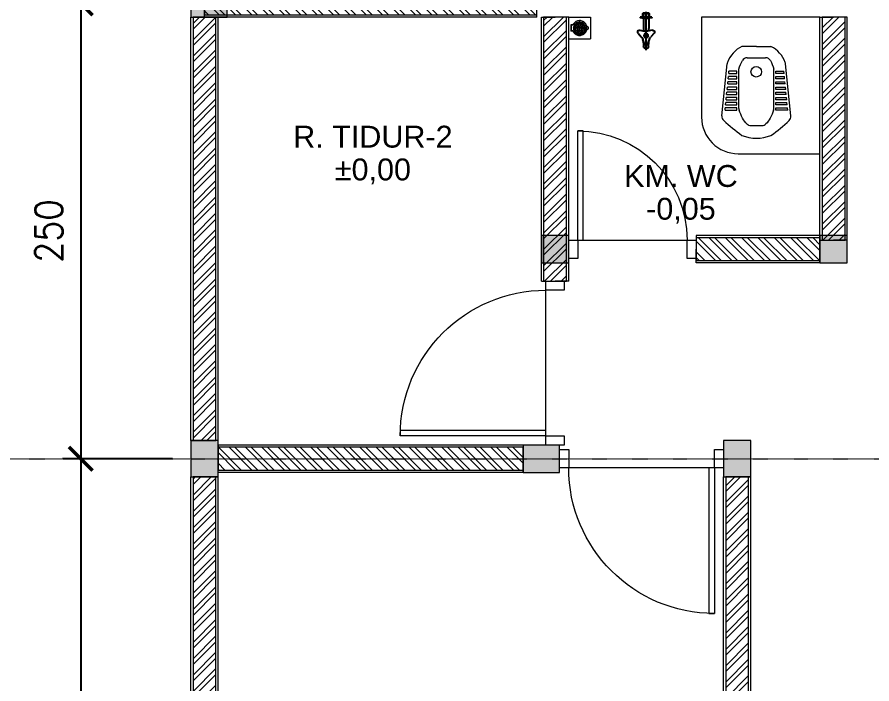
# Model space of a CAD drawing. Header units: inches. Extents: x 21100 to 33138, y 8125 to 24445.
# Drawn here: x 23995 to 28689, y 17094 to 20756 of the extents above; entities that cross this region are included whole.
import ezdxf

# ---------------------------------------------------------------- set-up
doc = ezdxf.new("R2010")
doc.units = ezdxf.units.IN
doc.header["$MEASUREMENT"] = 0
doc.set_wipeout_variables(frame=1)
doc.linetypes.add('( Hidden )', pattern=[0.375, 0.25, -0.125])
doc.linetypes.add('DASHDOT', pattern=[1, 0.5, -0.25, 0, -0.25])
doc.layers.get('Defpoints').update_dxf_attribs({"color": 251})
for name, color, linetype, lineweight in [('COLUMN', 30, 'Continuous', 13), ('GARIS_AS', 8, 'DASHDOT', 0), ('GARIS_DIM', 2, 'Continuous', 5), ('GARIS_OBJECT', 7, 'Continuous', 13), ('GARIS_TEXT', 6, 'Continuous', 9), ('SINGLE DOOR', 7, 'Continuous', 9), ('WALL', 42, 'Continuous', 9)]:
    doc.layers.add(name, color=color, linetype=linetype, lineweight=lineweight)
doc.styles.add('ROMANS', font='romans.shx', dxfattribs={"width": 0.9})
doc.styles.get("Standard").update_dxf_attribs({"font": 'arial.ttf'})
doc.dimstyles.new('100 (CM)', dxfattribs={"dimscale": 100, "dimtxt": 1.5, "dimasz": 1.3, "dimexe": 1, "dimexo": 1, "dimgap": 1, "dimtad": 1, "dimdec": 0, "dimlfac": 0.1, "dimzin": 0, "dimdsep": 46, "dimtxsty": 'ROMANS', "dimblk": 'ARCHTICK', "dimcen": 0.09, "dimclrt": 6, "dimadec": 0, "dimazin": 0, "dimtfac": 1, "dimtdec": 0, "dimtmove": 0, "dimatfit": 3, "dimfxl": 1, "dimtolj": 1, "dimtzin": 0, "dimarcsym": 0})

# ---------------------------------------------------------------- blocks, each defined once
blk = doc.blocks.new('*U7')
at = {"layer": 'WALL'}
h = blk.add_hatch(dxfattribs=at)
h.set_pattern_fill('STEEL', color=256, scale=20, style=0)
h.set_pattern_definition([(45, (-7001.73, 1e-08), (-44.9013, 44.9013), []), (45, (-7001.73, 31.75), (-44.9013, 44.9013), [])])
h.paths.add_polyline_path([(-1225, -62.5), (-1225, 62.5), (0, 62.5), (0, -62.5)])
for p, q in [((-1225, 75), (-1225, 0)), ((-1225, 75), (0, 75)), ((0, 75), (0, 0)), ((-1225, -75), (-1225, 0)), ((0, -75), (0, 0)), ((-1225, -75), (0, -75))]:
    blk.add_line(p, q, dxfattribs=at)
blk.add_lwpolyline([(-1225, -62.5), (-1225, 62.5), (0, 62.5), (0, -62.5)], close=True, dxfattribs=at)
blk = doc.blocks.new('*U17')
at = {"layer": 'WALL'}
h = blk.add_hatch(dxfattribs=at)
h.set_pattern_fill('STEEL', color=256, scale=20, style=0)
h.set_pattern_definition([(45, (-7526.73, 1e-08), (-44.9013, 44.9013), []), (45, (-7526.73, 31.75), (-44.9013, 44.9013), [])])
h.paths.add_polyline_path([(-1825, -62.5), (-1825, 62.5), (0, 62.5), (0, -62.5)])
for p, q in [((-1825, 75), (-1825, 0)), ((-1825, 75), (0, 75)), ((0, 75), (0, 0)), ((-1825, -75), (-1825, 0)), ((0, -75), (0, 0)), ((-1825, -75), (0, -75))]:
    blk.add_line(p, q, dxfattribs=at)
blk.add_lwpolyline([(-1825, -62.5), (-1825, 62.5), (0, 62.5), (0, -62.5)], close=True, dxfattribs=at)
blk = doc.blocks.new('KOLOM 150X200')
h = blk.add_hatch(color=256)
h.dxf.hatch_style = 1
h.paths.add_polyline_path([(100, -75), (100, 75), (-100, 75), (-100, -75)])
blk.add_lwpolyline([(-100, 75), (-100, -75), (100, -75), (100, 75)], close=True)
blk = doc.blocks.new('SINGLE DOOR 80CM')
blk.add_wipeout([(-900, -25), (-900, 75), (0, 75), (0, -25)]).dxf.layer = 'SINGLE DOOR'
at = {"layer": 'SINGLE DOOR'}
for q in [(-50, 875), (-850, 75)]:
    blk.add_line((-50, 75), q, dxfattribs=at)
blk.add_lwpolyline([(-80, 75), (-80, 875), (-50, 875)], dxfattribs=at)
for points in [[(-900, -25), (-850, -25), (-850, 75), (-900, 75)], [(-50, -25), (0, -25), (0, 75), (-50, 75)]]:
    blk.add_lwpolyline(points, close=True, dxfattribs=at)
blk.add_arc((-50, 75), 800, 90, 180, dxfattribs=at)
blk = doc.blocks.new('SINGLE DOOR 70CM')
blk.add_wipeout([(-700, 25), (-700, 125), (0, 125), (0, 25)]).dxf.layer = 'SINGLE DOOR'
at = {"layer": 'SINGLE DOOR'}
for q in [(-50, 725), (-650, 125)]:
    blk.add_line((-50, 125), q, dxfattribs=at)
blk.add_lwpolyline([(-80, 125), (-80, 725), (-50, 725)], dxfattribs=at)
for points in [[(-700, 25), (-650, 25), (-650, 125), (-700, 125)], [(-50, 25), (0, 25), (0, 125), (-50, 125)]]:
    blk.add_lwpolyline(points, close=True, dxfattribs=at)
blk.add_arc((-50, 125), 600, 90, 180, dxfattribs=at)
blk = doc.blocks.new('KOLOM 150X150')
h = blk.add_hatch(color=256)
h.dxf.hatch_style = 1
h.paths.add_polyline_path([(-75, -75), (75, -75), (75, 75), (-75, 75)])
blk.add_lwpolyline([(-75, -75), (75, -75), (75, 75), (-75, 75)], close=True)
blk = doc.blocks.new('*U8')
at = {"layer": 'WALL'}
h = blk.add_hatch(dxfattribs=at)
h.set_pattern_fill('STEEL', color=256, scale=20, style=0)
h.set_pattern_definition([(45, (-6926.73, 1e-08), (-44.9013, 44.9013), []), (45, (-6926.73, 31.75), (-44.9013, 44.9013), [])])
h.paths.add_polyline_path([(-680, -62.5), (-680, 62.5), (0, 62.5), (0, -62.5)])
for p, q in [((-680, 75), (-680, 0)), ((-680, 75), (0, 75)), ((0, 75), (0, 0)), ((-680, -75), (-680, 0)), ((0, -75), (0, 0)), ((-680, -75), (0, -75))]:
    blk.add_line(p, q, dxfattribs=at)
blk.add_lwpolyline([(-680, -62.5), (-680, 62.5), (0, 62.5), (0, -62.5)], close=True, dxfattribs=at)
blk = doc.blocks.new('*U9')
at = {"layer": 'WALL'}
h = blk.add_hatch(dxfattribs=at)
h.set_pattern_fill('STEEL', color=256, scale=20, style=0)
h.set_pattern_definition([(45, (-7226.73, 1e-08), (-44.9013, 44.9013), []), (45, (-7226.73, 31.75), (-44.9013, 44.9013), [])])
h.paths.add_polyline_path([(-1450, -62.5), (-1450, 62.5), (0, 62.5), (0, -62.5)])
for p, q in [((-1450, 75), (-1450, 0)), ((-1450, 75), (0, 75)), ((0, 75), (0, 0)), ((-1450, -75), (-1450, 0)), ((0, -75), (0, 0)), ((-1450, -75), (0, -75))]:
    blk.add_line(p, q, dxfattribs=at)
blk.add_lwpolyline([(-1450, -62.5), (-1450, 62.5), (0, 62.5), (0, -62.5)], close=True, dxfattribs=at)
blk = doc.blocks.new('A$Cfd2c6ee5')
at = {"lineweight": 13}
for p, q in [((-128.4, 159.8), (-128.4, 39.9)), ((-128.4, 159.8), (-8.4, 159.8)), ((-85.2, 137), (-85.2, 147.3)), ((-84.4, 147.3), (-85.2, 147.3)), ((-84.4, 146.1), (-84.4, 147.3)), ((-52.4, 147.3), (-84.4, 147.3)), ((-52.4, 146.1), (-84.4, 146.1)), ((-84.4, 136.5), (-84.4, 146.1)), ((-52.4, 146.1), (-52.4, 147.3)), ((-51.6, 147.3), (-52.4, 147.3)), ((-52.4, 136.5), (-52.4, 146.1)), ((-51.6, 137), (-51.6, 147.3)), ((-8.4, 159.8), (-8.4, 39.9)), ((-108.7, 105.8), (-109.2, 100.7)), ((-109.2, 100.7), (-109, 95.7)), ((-109, 95.7), (-108.1, 90.6)), ((-107.7, 110.8), (-108.7, 105.8)), ((-108, 105.3), (-108.4, 100.7)), ((-108.4, 100.7), (-108.2, 96.2)), ((-108.2, 96.2), (-107.5, 91.7)), ((-107.1, 109.7), (-108, 105.3)), ((-106, 115.6), (-107.7, 110.8)), ((-105.8, 114.1), (-107.1, 109.7)), ((-103.8, 120.2), (-106, 115.6)), ((-103.9, 118.2), (-105.8, 114.1)), ((-104.3, 108.7), (-105.5, 99.9)), ((-105.5, 99.9), (-104.3, 91)), ((-100.9, 117), (-104.3, 108.7)), ((-101.6, 122.1), (-103.9, 118.2)), ((-101, 124.4), (-103.8, 120.2)), ((-98.9, 125.8), (-101.6, 122.1)), ((-101.2, 99.9), (-101, 101.8)), ((-101, 97.9), (-101.2, 99.9)), ((-97.6, 128.3), (-101, 124.4)), ((-101, 101.8), (-100.2, 107.6)), ((-101, 101.8), (-99.5, 103.3)), ((-99.5, 96.5), (-101, 97.9)), ((-100.2, 92.1), (-101, 97.9)), ((-95.5, 124.1), (-100.9, 117)), ((-100.2, 107.6), (-97.8, 113.4)), ((-99.5, 103.3), (-96.1, 99.9)), ((-96.1, 99.9), (-99.5, 96.5)), ((-95.7, 129), (-98.9, 125.8)), ((-97.8, 113.4), (-97.2, 114.9)), ((-96.4, 112), (-97.8, 113.4)), ((-93.9, 131.7), (-97.6, 128.3)), ((-97.2, 114.9), (-95.1, 117.6)), ((-96.7, 106.1), (-93.3, 109.5)), ((-93.3, 102.7), (-96.7, 106.1)), ((-96.7, 93.6), (-93.3, 97)), ((-93, 115.4), (-96.4, 112)), ((-92.2, 132), (-95.7, 129)), ((-88.4, 129.6), (-95.5, 124.1)), ((-95.1, 117.6), (-92.7, 120.8)), ((-95.1, 117.6), (-93, 115.4)), ((-89.7, 134.6), (-93.9, 131.7)), ((-93.3, 109.5), (-89.9, 106.1)), ((-89.9, 106.1), (-93.3, 102.7)), ((-93.3, 97), (-89.9, 93.6)), ((-92.7, 120.8), (-92.4, 121.1)), ((-90.2, 118.2), (-92.7, 120.8)), ((-92.4, 121.1), (-88.9, 123.8)), ((-88.5, 134.5), (-92.2, 132)), ((-90.5, 112.3), (-87.1, 115.7)), ((-87.1, 108.9), (-90.5, 112.3)), ((-90.5, 99.9), (-87.1, 103.3)), ((-87.1, 96.5), (-90.5, 99.9)), ((-86.8, 121.6), (-90.2, 118.2)), ((-85.2, 137), (-89.7, 134.6)), ((-88.9, 123.8), (-86.2, 125.8)), ((-88.9, 123.8), (-86.8, 121.6)), ((-84.4, 136.5), (-88.5, 134.5)), ((-80.1, 133), (-88.4, 129.6)), ((-87.1, 115.7), (-83.7, 112.3)), ((-83.7, 112.3), (-87.1, 108.9)), ((-87.1, 103.3), (-83.7, 99.9)), ((-83.7, 99.9), (-87.1, 96.5)), ((-86.2, 125.8), (-85.6, 126.1)), ((-85.6, 126.1), (-80.8, 128.1)), ((-84, 124.5), (-85.6, 126.1)), ((-84.2, 118.5), (-80.8, 121.9)), ((-80.8, 115.1), (-84.2, 118.5)), ((-84.2, 106.1), (-80.8, 109.5)), ((-80.8, 102.7), (-84.2, 106.1)), ((-84.2, 93.6), (-80.8, 97)), ((-80.6, 127.9), (-84, 124.5)), ((-80.8, 128.1), (-79, 128.8)), ((-80.8, 128.1), (-80.6, 127.9)), ((-80.8, 121.9), (-77.5, 118.5)), ((-77.5, 118.5), (-80.8, 115.1)), ((-80.8, 109.5), (-77.5, 106.1)), ((-77.5, 106.1), (-80.8, 102.7)), ((-80.8, 97), (-77.5, 93.6)), ((-71.2, 134.2), (-80.1, 133)), ((-79, 128.8), (-71.2, 129.9)), ((-78, 124.7), (-74.6, 128.1)), ((-74.6, 121.4), (-78, 124.7)), ((-78, 112.3), (-74.6, 115.7)), ((-74.6, 108.9), (-78, 112.3)), ((-78, 99.9), (-74.6, 103.3)), ((-74.6, 96.5), (-78, 99.9)), ((-74.6, 128.1), (-71.2, 124.7)), ((-71.2, 124.7), (-74.6, 121.4)), ((-74.6, 115.7), (-71.2, 112.3)), ((-71.2, 112.3), (-74.6, 108.9)), ((-74.6, 103.3), (-71.2, 99.9)), ((-71.2, 99.9), (-74.6, 96.5)), ((-71.8, 118.5), (-68.4, 121.9)), ((-68.4, 115.1), (-71.8, 118.5)), ((-71.8, 106.1), (-68.4, 109.5)), ((-68.4, 102.7), (-71.8, 106.1)), ((-71.8, 93.6), (-68.4, 97)), ((-68.9, 133.8), (-71.2, 134.2)), ((-71.2, 129.9), (-70.6, 129.8)), ((-68.4, 127.6), (-70.6, 129.8)), ((-70.6, 129.8), (-66.7, 129.3)), ((-68.9, 133.8), (-68.4, 134.4)), ((-67.7, 133.7), (-68.9, 133.8)), ((-68.4, 134.4), (-67.7, 133.7)), ((-66.7, 129.3), (-68.4, 127.6)), ((-68.4, 121.9), (-65, 118.5)), ((-65, 118.5), (-68.4, 115.1)), ((-68.4, 109.5), (-65, 106.1)), ((-65, 106.1), (-68.4, 102.7)), ((-68.4, 97), (-65, 93.6)), ((-62.4, 133), (-67.7, 133.7)), ((-66.7, 129.3), (-63.5, 128.8)), ((-65.6, 124.7), (-62.2, 128.1)), ((-62.2, 121.4), (-65.6, 124.7)), ((-65.6, 112.3), (-62.2, 115.7)), ((-62.2, 108.9), (-65.6, 112.3)), ((-65.6, 99.9), (-62.2, 103.3)), ((-62.2, 96.5), (-65.6, 99.9)), ((-63.5, 128.8), (-56.2, 125.8)), ((-54.4, 129.7), (-62.4, 133)), ((-62.2, 128.1), (-58.8, 124.7)), ((-58.8, 124.7), (-62.2, 121.4)), ((-62.2, 115.7), (-58.8, 112.3)), ((-58.8, 112.3), (-62.2, 108.9)), ((-62.2, 103.3), (-58.8, 99.9)), ((-58.8, 99.9), (-62.2, 96.5)), ((-59.4, 118.5), (-56, 121.9)), ((-56, 115.1), (-59.4, 118.5)), ((-59.4, 106.1), (-56, 109.5)), ((-56, 102.7), (-59.4, 106.1)), ((-59.4, 93.6), (-56, 97)), ((-56.2, 125.8), (-50, 121.1)), ((-56, 121.9), (-52.6, 118.5)), ((-52.6, 118.5), (-56, 115.1)), ((-56, 109.5), (-52.6, 106.1)), ((-52.6, 106.1), (-56, 102.7)), ((-56, 97), (-52.6, 93.6)), ((-54.4, 129.7), (-52.9, 131.2)), ((-54.1, 129.6), (-54.4, 129.7)), ((-50.5, 126.8), (-54.1, 129.6)), ((-53.1, 112.3), (-49.7, 115.7)), ((-49.7, 108.9), (-53.1, 112.3)), ((-53.1, 99.9), (-49.7, 103.3)), ((-49.7, 96.5), (-53.1, 99.9)), ((-52.9, 131.2), (-49.5, 127.9)), ((-48.4, 134.5), (-52.4, 136.5)), ((-47.1, 134.6), (-51.6, 137)), ((-49.5, 127.9), (-50.5, 126.8)), ((-47.3, 124.4), (-50.5, 126.8)), ((-50, 121.1), (-45.3, 114.9)), ((-49.7, 115.7), (-46.4, 112.3)), ((-46.4, 112.3), (-49.7, 108.9)), ((-49.7, 103.3), (-46.4, 99.9)), ((-46.4, 99.9), (-49.7, 96.5)), ((-44.6, 132), (-48.4, 134.5)), ((-47.3, 124.4), (-46.6, 125)), ((-47, 124.1), (-47.3, 124.4)), ((-42.9, 131.7), (-47.1, 134.6)), ((-44.3, 120.6), (-47, 124.1)), ((-46.9, 106.1), (-43.5, 109.5)), ((-43.5, 102.7), (-46.9, 106.1)), ((-46.9, 93.6), (-43.5, 97)), ((-46.6, 125), (-43.2, 121.6)), ((-45.3, 114.9), (-42.7, 108.6)), ((-41.1, 129), (-44.6, 132)), ((-43.2, 121.6), (-44.3, 120.6)), ((-41.8, 117.4), (-44.3, 120.6)), ((-43.5, 109.5), (-42.7, 108.6)), ((-41.8, 104.4), (-43.5, 102.7)), ((-43.5, 97), (-41.8, 95.4)), ((-39.2, 128.3), (-42.9, 131.7)), ((-42.7, 108.6), (-42.3, 107.6)), ((-42.3, 107.6), (-41.8, 104.4)), ((-41.8, 95.4), (-42.3, 92.1)), ((-41.8, 117.4), (-40.4, 118.8)), ((-41.5, 117), (-41.8, 117.4)), ((-41.8, 104.4), (-41.2, 99.9)), ((-41.2, 99.9), (-41.8, 95.4)), ((-39.8, 112.7), (-41.5, 117)), ((-37.9, 125.8), (-41.1, 129)), ((-40.4, 118.8), (-37, 115.4)), ((-37, 115.4), (-39.8, 112.7)), ((-38.1, 108.7), (-39.8, 112.7)), ((-35.9, 124.4), (-39.2, 128.3)), ((-37.4, 103.2), (-38.1, 108.7)), ((-38.1, 91), (-37.4, 96.6)), ((-35.2, 122.1), (-37.9, 125.8)), ((-37.4, 103.2), (-37.3, 103.3)), ((-36.9, 99.9), (-37.4, 103.2)), ((-37.4, 96.6), (-36.9, 99.9)), ((-37.3, 96.5), (-37.4, 96.6)), ((-37.3, 103.3), (-33.9, 99.9)), ((-33.9, 99.9), (-37.3, 96.5)), ((-33, 120.2), (-35.9, 124.4)), ((-32.9, 118.2), (-35.2, 122.1)), ((-30.8, 115.6), (-33, 120.2)), ((-31, 114.1), (-32.9, 118.2)), ((-29.7, 109.7), (-31, 114.1)), ((-29.1, 110.8), (-30.8, 115.6)), ((-28.8, 105.3), (-29.7, 109.7)), ((-29.3, 91.7), (-28.6, 96.2)), ((-28.1, 105.8), (-29.1, 110.8)), ((-28.4, 100.7), (-28.8, 105.3)), ((-28.7, 90.6), (-27.8, 95.7)), ((-28.6, 96.2), (-28.4, 100.7)), ((-27.6, 100.7), (-28.1, 105.8)), ((-27.8, 95.7), (-27.6, 100.7)), ((-108.1, 90.6), (-106.7, 85.8)), ((-107.5, 91.7), (-106.4, 87.3)), ((-106.7, 85.8), (-104.6, 81.1)), ((-106.4, 87.3), (-104.7, 83.1)), ((-104.7, 83.1), (-102.6, 79.1)), ((-104.6, 81.1), (-102, 76.7)), ((-104.3, 91), (-100.9, 82.7)), ((-102.6, 79.1), (-100, 75.3)), ((-102, 76.7), (-98.8, 72.7)), ((-100.9, 82.7), (-95.5, 75.6)), ((-97.8, 86.3), (-100.2, 92.1)), ((-100, 75.3), (-97, 71.9)), ((-98.8, 72.7), (-95.2, 69.1)), ((-97.8, 86.3), (-96.4, 87.7)), ((-97.2, 84.9), (-97.8, 86.3)), ((-95.1, 82.2), (-97.2, 84.9)), ((-97, 71.9), (-93.6, 68.8)), ((-93.3, 90.3), (-96.7, 93.6)), ((-96.4, 87.7), (-93, 84.3)), ((-95.5, 75.6), (-88.4, 70.2)), ((-95.2, 69.1), (-91.2, 66)), ((-93, 84.3), (-95.1, 82.2)), ((-92.7, 79), (-95.1, 82.2)), ((-93.6, 68.8), (-89.9, 66.2)), ((-89.9, 93.6), (-93.3, 90.3)), ((-92.7, 79), (-90.2, 81.5)), ((-92.4, 78.7), (-92.7, 79)), ((-88.9, 76), (-92.4, 78.7)), ((-91.2, 66), (-86.8, 63.5)), ((-90.5, 87.4), (-87.1, 90.8)), ((-87.1, 84), (-90.5, 87.4)), ((-90.2, 81.5), (-86.8, 78.1)), ((-89.9, 66.2), (-86, 64)), ((-86.8, 78.1), (-88.9, 76)), ((-86.2, 73.9), (-88.9, 76)), ((-88.4, 70.2), (-80.1, 66.8)), ((-87.1, 90.8), (-83.7, 87.4)), ((-83.7, 87.4), (-87.1, 84)), ((-86.8, 63.5), (-82.1, 61.5)), ((-85.6, 73.6), (-86.2, 73.9)), ((-86, 64), (-81.8, 62.2)), ((-85.6, 73.6), (-84, 75.3)), ((-80.8, 71.6), (-85.6, 73.6)), ((-80.8, 90.3), (-84.2, 93.6)), ((-84.2, 81.2), (-80.8, 84.6)), ((-80.8, 77.8), (-84.2, 81.2)), ((-84, 75.3), (-80.6, 71.9)), ((-82.1, 61.5), (-77.2, 60)), ((-81.8, 62.2), (-77.4, 60.9)), ((-77.5, 93.6), (-80.8, 90.3)), ((-80.8, 84.6), (-77.5, 81.2)), ((-77.5, 81.2), (-80.8, 77.8)), ((-80.6, 71.9), (-80.8, 71.6)), ((-79, 70.9), (-80.8, 71.6)), ((-80.1, 66.8), (-71.2, 65.6)), ((-71.2, 69.9), (-79, 70.9)), ((-78, 87.4), (-74.6, 90.8)), ((-74.6, 84), (-78, 87.4)), ((-78, 75), (-74.6, 78.4)), ((-74.6, 71.6), (-78, 75)), ((-77.4, 60.9), (-72.9, 60.1)), ((-77.2, 60), (-76.9, 57.7)), ((-76.9, 57.7), (-76.1, 55.6)), ((-76.1, 55.6), (-74.7, 53.7)), ((-74.7, 53.7), (-72.8, 52.3)), ((-74.6, 90.8), (-71.2, 87.4)), ((-71.2, 87.4), (-74.6, 84)), ((-74.6, 78.4), (-71.2, 75)), ((-71.2, 75), (-74.6, 71.6)), ((-72.9, 60.1), (-68.4, 59.9)), ((-72.8, 52.3), (-70.7, 51.4)), ((-68.4, 90.3), (-71.8, 93.6)), ((-71.8, 81.2), (-68.4, 84.6)), ((-68.4, 77.8), (-71.8, 81.2)), ((-70.6, 70), (-71.2, 69.9)), ((-71.2, 65.6), (-68.9, 65.9)), ((-70.7, 51.4), (-68.4, 51.1)), ((-70.6, 70), (-68.4, 72.2)), ((-66.7, 70.5), (-70.6, 70)), ((-68.9, 65.9), (-67.7, 66)), ((-68.4, 65.4), (-68.9, 65.9)), ((-65, 93.6), (-68.4, 90.3)), ((-68.4, 84.6), (-65, 81.2)), ((-65, 81.2), (-68.4, 77.8)), ((-68.4, 72.2), (-66.7, 70.5)), ((-67.7, 66), (-68.4, 65.4)), ((-68.4, 59.9), (-63.9, 60.1)), ((-68.4, 51.1), (-66.1, 51.4)), ((-67.7, 66), (-62.4, 66.8)), ((-63.5, 70.9), (-66.7, 70.5)), ((-66.1, 51.4), (-64, 52.3)), ((-65.6, 87.4), (-62.2, 90.8)), ((-62.2, 84), (-65.6, 87.4)), ((-65.6, 75), (-62.2, 78.4)), ((-62.2, 71.6), (-65.6, 75)), ((-64, 52.3), (-62.1, 53.7)), ((-63.9, 60.1), (-59.4, 60.9)), ((-56.2, 73.9), (-63.5, 70.9)), ((-62.4, 66.8), (-54.4, 70)), ((-62.2, 90.8), (-58.8, 87.4)), ((-58.8, 87.4), (-62.2, 84)), ((-62.2, 78.4), (-58.8, 75)), ((-58.8, 75), (-62.2, 71.6)), ((-62.1, 53.7), (-60.7, 55.6)), ((-60.7, 55.6), (-59.9, 57.7)), ((-59.9, 57.7), (-59.6, 60)), ((-59.6, 60), (-54.7, 61.5)), ((-56, 90.3), (-59.4, 93.6)), ((-59.4, 81.2), (-56, 84.6)), ((-56, 77.8), (-59.4, 81.2)), ((-59.4, 60.9), (-55, 62.2)), ((-50, 78.7), (-56.2, 73.9)), ((-52.6, 93.6), (-56, 90.3)), ((-56, 84.6), (-52.6, 81.2)), ((-52.6, 81.2), (-56, 77.8)), ((-55, 62.2), (-50.8, 64)), ((-54.7, 61.5), (-50, 63.5)), ((-54.4, 70), (-54.1, 70.2)), ((-52.9, 68.5), (-54.4, 70)), ((-54.1, 70.2), (-50.5, 72.9)), ((-53.1, 87.4), (-49.7, 90.8)), ((-49.7, 84), (-53.1, 87.4)), ((-49.5, 71.9), (-52.9, 68.5)), ((-50.8, 64), (-46.9, 66.2)), ((-50.5, 72.9), (-47.3, 75.4)), ((-50.5, 72.9), (-49.5, 71.9)), ((-45.3, 84.9), (-50, 78.7)), ((-50, 63.5), (-45.6, 66)), ((-49.7, 90.8), (-46.4, 87.4)), ((-46.4, 87.4), (-49.7, 84)), ((-47.3, 75.4), (-47, 75.6)), ((-46.6, 74.7), (-47.3, 75.4)), ((-47, 75.6), (-44.3, 79.1)), ((-43.5, 90.3), (-46.9, 93.6)), ((-46.9, 66.2), (-43.2, 68.8)), ((-43.2, 78.1), (-46.6, 74.7)), ((-45.6, 66), (-41.6, 69.1)), ((-42.7, 91.1), (-45.3, 84.9)), ((-44.3, 79.1), (-41.8, 82.3)), ((-44.3, 79.1), (-43.2, 78.1)), ((-42.7, 91.1), (-43.5, 90.3)), ((-43.2, 68.8), (-39.8, 71.9)), ((-42.3, 92.1), (-42.7, 91.1)), ((-41.8, 82.3), (-41.5, 82.7)), ((-40.4, 80.9), (-41.8, 82.3)), ((-41.6, 69.1), (-38, 72.7)), ((-41.5, 82.7), (-39.8, 87)), ((-37, 84.3), (-40.4, 80.9)), ((-39.8, 87), (-38.1, 91)), ((-39.8, 87), (-37, 84.3)), ((-39.8, 71.9), (-36.8, 75.3)), ((-38, 72.7), (-34.8, 76.7)), ((-36.8, 75.3), (-34.3, 79.1)), ((-34.8, 76.7), (-32.2, 81.1)), ((-34.3, 79.1), (-32.1, 83.1)), ((-32.2, 81.1), (-30.1, 85.8)), ((-32.1, 83.1), (-30.4, 87.3)), ((-30.4, 87.3), (-29.3, 91.7)), ((-30.1, 85.8), (-28.7, 90.6)), ((-8.4, 39.9), (-128.4, 39.9))]:
    blk.add_line(p, q, dxfattribs=at)
blk = doc.blocks.new('gfeui')
for p, q in [((36713.7, 9113.8), (36713.7, 8902.8)), ((36699.2, 8943.8), (36699.2, 8994.9)), ((36728.3, 8943.8), (36728.3, 8994.9)), ((36682.1, 8932.4), (36682.1, 8935)), ((36745.4, 8932.4), (36682.1, 8932.4)), ((36692.8, 8937.2), (36683.7, 8936.7)), ((36743.8, 8936.7), (36683.7, 8936.7)), ((36696.3, 8932.4), (36698.1, 8930.6)), ((36696.3, 8932.4), (36696.3, 8912.8)), ((36698.1, 8910.9), (36698.1, 8930.6)), ((36729.3, 8930.6), (36698.1, 8930.6)), ((36727.9, 8939.6), (36700.1, 8939.6)), ((36729.3, 8930.6), (36731.2, 8932.4)), ((36729.3, 8910.9), (36729.3, 8930.6)), ((36731.2, 8912.8), (36731.2, 8932.4)), ((36743.8, 8936.7), (36734.6, 8937.2)), ((36745.4, 8935), (36745.4, 8932.4)), ((36696.3, 8912.8), (36731.2, 8912.8)), ((36696.3, 8912.8), (36700, 8909.1)), ((36729.3, 8910.9), (36698.1, 8910.9)), ((36700, 8909.1), (36727.5, 8909.1)), ((36727.5, 8909.1), (36731.2, 8912.8))]:
    blk.add_line(p, q)
for points in [[(36704.3, 9079.8), (36695.8, 9054.7)], [(36723.2, 9079.8), (36731.7, 9054.7)], [(36670.1, 9020.7), (36687.6, 9040.6)], [(36757.3, 9020.7), (36739.9, 9040.6)], [(36679.6, 9004.3), (36705.5, 9009.5)], [(36747.9, 9004.3), (36721.9, 9009.5)]]:
    blk.add_lwpolyline(points)
for points in [[(36713.6, 9106.5), (36706.4, 9106.4), (36700.5, 9100.6), (36700.4, 9093.3)], [(36727.1, 9093.3), (36727, 9100.6), (36721, 9106.6), (36713.6, 9106.5)], [(36693.7, 9049.7), (36694.6, 9053.1), (36695.5, 9056.6), (36696.3, 9060)], [(36696.3, 9060), (36698.8, 9070.9), (36700.2, 9082.1), (36700.4, 9093.3)], [(36727.1, 9093.3), (36727.3, 9082.1), (36728.6, 9070.9), (36731.2, 9060)], [(36731.2, 9060), (36732, 9056.6), (36732.9, 9053.1), (36733.8, 9049.7)], [(36687.6, 9040.6), (36691.2, 9044.7), (36694, 9049.5), (36695.8, 9054.7)], [(36731.7, 9054.7), (36733.5, 9049.5), (36736.3, 9044.7), (36739.9, 9040.6)], [(36699.2, 8994.9), (36699.2, 8999.3), (36698.6, 9003.6), (36697.4, 9007.9)], [(36721.9, 9009.5), (36716.5, 9010.5), (36711, 9010.5), (36705.5, 9009.5)], [(36730, 9007.9), (36728.9, 9003.6), (36728.3, 8999.3), (36728.3, 8994.9)], [(36683.7, 8936.7), (36682.8, 8936.6), (36682.1, 8935.9), (36682.1, 8935)], [(36692.6, 8937.1), (36696.2, 8937.2), (36699.2, 8940.2), (36699.2, 8943.8)], [(36728.3, 8943.8), (36728.3, 8940.3), (36731.1, 8937.3), (36734.6, 8937.2)], [(36745.4, 8935), (36745.4, 8935.9), (36744.7, 8936.6), (36743.8, 8936.7)]]:
    blk.add_open_spline(points, degree=3)
for points, knots in [([(36723.2, 9079.8), (36721.4, 9085), (36715.8, 9087.8), (36710.5, 9086.1), (36707.6, 9085.1), (36705.3, 9082.7), (36704.3, 9079.8)], [0, 0, 0, 0, 1, 1, 1, 2, 2, 2, 2]), ([(36670.1, 9020.7), (36666.5, 9016.5), (36666.9, 9010.2), (36671, 9006.6), (36673.4, 9004.5), (36676.6, 9003.7), (36679.6, 9004.3)], [0, 0, 0, 0, 1, 1, 1, 2, 2, 2, 2]), ([(36713.7, 9023.3), (36720.2, 9023.3), (36725.4, 9028.5), (36725.4, 9034.9), (36725.4, 9041.4), (36720.2, 9046.6), (36713.7, 9046.6), (36707.3, 9046.6), (36702.1, 9041.4), (36702.1, 9034.9), (36702.1, 9028.5), (36707.3, 9023.3), (36713.7, 9023.3), (36713.7, 9023.3), (36713.7, 9023.3), (36713.7, 9023.3)], [0, 0, 0, 0, 1, 1, 1, 2, 2, 2, 3, 3, 3, 4, 4, 4, 5, 5, 5, 5]), ([(36747.9, 9004.3), (36753.3, 9003.2), (36758.5, 9006.7), (36759.6, 9012.1), (36760.2, 9015.2), (36759.4, 9018.4), (36757.3, 9020.7)], [0, 0, 0, 0, 1, 1, 1, 2, 2, 2, 2])]:
    blk.add_open_spline(points, degree=3, knots=knots)
blk = doc.blocks.new('TOILET JONGKOK')
for p, q in [((0, 0.0627), (-0.0801, 0.0627)), ((0, 0.0627), (0.0801, 0.0627)), ((-0.0507, 0), (0.0507, 0)), ((-0.1892, -0.3193), (-0.1606, -0.0332)), ((0.1893, -0.3198), (0.1606, -0.0332)), ((-0.1521, -0.0873), (-0.1508, -0.0745)), ((-0.1521, -0.0873), (-0.1076, -0.0873)), ((-0.1076, -0.0745), (-0.1508, -0.0745)), ((-0.1076, -0.0873), (-0.1076, -0.0745)), ((-0.0962, -0.2785), (-0.0962, -0.0626)), ((0.0962, -0.2785), (0.0962, -0.0626)), ((0.1076, -0.0745), (0.1508, -0.0745)), ((0.1076, -0.0873), (0.1076, -0.0745)), ((0.1521, -0.0873), (0.1076, -0.0873)), ((0.1521, -0.0873), (0.1508, -0.0745)), ((-0.1578, -0.1441), (-0.1565, -0.1314)), ((-0.1076, -0.1314), (-0.1565, -0.1314)), ((-0.1551, -0.1167), (-0.1538, -0.1039)), ((-0.1551, -0.1167), (-0.1076, -0.1167)), ((-0.1076, -0.1039), (-0.1538, -0.1039)), ((-0.1076, -0.1167), (-0.1076, -0.1039)), ((-0.1076, -0.1441), (-0.1076, -0.1314)), ((0.1076, -0.1039), (0.1538, -0.1039)), ((0.1076, -0.1167), (0.1076, -0.1039)), ((0.1551, -0.1167), (0.1076, -0.1167)), ((0.1076, -0.1314), (0.1565, -0.1314)), ((0.1076, -0.1441), (0.1076, -0.1314)), ((0.1551, -0.1167), (0.1538, -0.1039)), ((0.1578, -0.1441), (0.1565, -0.1314)), ((-0.1608, -0.1736), (-0.1595, -0.1608)), ((-0.1608, -0.1736), (-0.1076, -0.1736)), ((-0.1076, -0.1608), (-0.1595, -0.1608)), ((-0.1578, -0.1441), (-0.1076, -0.1441)), ((-0.1076, -0.1736), (-0.1076, -0.1608)), ((0.1578, -0.1441), (0.1076, -0.1441)), ((0.1076, -0.1736), (0.1076, -0.1608)), ((0.1076, -0.1608), (0.1595, -0.1608)), ((0.1608, -0.1736), (0.1076, -0.1736)), ((0.1608, -0.1736), (0.1595, -0.1608)), ((-0.1666, -0.2314), (-0.1653, -0.2187)), ((-0.1666, -0.2314), (-0.1076, -0.2314)), ((-0.1076, -0.2187), (-0.1653, -0.2187)), ((-0.1636, -0.202), (-0.1623, -0.1893)), ((-0.1636, -0.202), (-0.1076, -0.202)), ((-0.1076, -0.1893), (-0.1623, -0.1893)), ((-0.1076, -0.202), (-0.1076, -0.1893)), ((-0.1076, -0.2314), (-0.1076, -0.2187)), ((0.1076, -0.1893), (0.1623, -0.1893)), ((0.1076, -0.202), (0.1076, -0.1893)), ((0.1636, -0.202), (0.1076, -0.202)), ((0.1076, -0.2314), (0.1076, -0.2187)), ((0.1076, -0.2187), (0.1653, -0.2187)), ((0.1666, -0.2314), (0.1076, -0.2314)), ((0.1636, -0.202), (0.1623, -0.1893)), ((0.1666, -0.2314), (0.1653, -0.2187)), ((-0.1723, -0.2883), (-0.171, -0.2755)), ((-0.1076, -0.2755), (-0.171, -0.2755)), ((-0.1693, -0.2589), (-0.168, -0.2461)), ((-0.1693, -0.2589), (-0.1076, -0.2589)), ((-0.1076, -0.2461), (-0.168, -0.2461)), ((-0.1076, -0.2589), (-0.1076, -0.2461)), ((-0.1076, -0.2883), (-0.1076, -0.2755)), ((0.1076, -0.2461), (0.168, -0.2461)), ((0.1076, -0.2589), (0.1076, -0.2461)), ((0.1693, -0.2589), (0.1076, -0.2589)), ((0.1076, -0.2755), (0.171, -0.2755)), ((0.1076, -0.2883), (0.1076, -0.2755)), ((0.1693, -0.2589), (0.168, -0.2461)), ((0.1723, -0.2883), (0.171, -0.2755)), ((-0.1723, -0.2883), (-0.1076, -0.2883)), ((0.1723, -0.2883), (0.1076, -0.2883)), ((-0.0311, -0.3726), (0.0311, -0.3726))]:
    blk.add_line(p, q)
blk.add_circle((-0.0007, -0.0768), 0.029)
for centre, radius, start, end in [((-0.0066, -0.0821), 0.1623, 116.9171, 159.7262), ((0.0066, -0.0821), 0.1623, 20.2738, 63.0829), ((-0.0507, -0.03), 0.03, 90, 151.2906), ((0.0507, -0.03), 0.03, 28.7094, 90), ((-0.1308, -0.0362), 0.03, 159.7262, 174.2822), ((0.1308, -0.0362), 0.03, 5.7178, 20.2738), ((-0.0662, -0.2785), 0.03, 180, 197.3278), ((-0.0812, -0.2808), 0.015, 180, 196.8231), ((0.0662, -0.2785), 0.03, 342.6722, 0), ((-0.1594, -0.3223), 0.03, 174.2822, 227.5785), ((0.1594, -0.3228), 0.03, 313.8801, 5.7178), ((0.671, 0.5864), 1.261, 227.5785, 233.44), ((-0.0311, -0.3426), 0.03, 224.968, 270), ((0.0311, -0.3426), 0.03, 270, 315.032), ((-0.3835, 0.2418), 0.8134, 304.7541, 313.8801), ((0, -0.2321), 0.2102, 247.5891, 292.4109)]:
    blk.add_arc(centre, radius, start, end)
at = {"extrusion": (0, 0, -1)}
for centre, major_axis, start_param, end_param in [((0, -0.1576), (0, -0.2003), 2.0649, 2.358485), ((0, -0.1576), (0, -0.2003), 3.924701, 4.218286), ((0, -0.188), (0, 0.2003), 9.924394, 10.475795), ((0, -0.188), (0, 0.2003), 8.373761, 8.925162)]:
    blk.add_ellipse(centre, major_axis=major_axis, ratio=0.545194, start_param=start_param, end_param=end_param, dxfattribs=at)
blk = doc.blocks.new('_ArchTick')
at = {"color": 0, "linetype": 'ByBlock', "const_width": 0.15}
blk.add_lwpolyline([(-0.5, -0.5), (0.5, 0.5)], dxfattribs=at)
blk = doc.blocks.new('*D48')
at = {"layer": 'Defpoints', "color": 0, "ltscale": 2, "transparency": 16777216}
for p in [(24948.5, 20830.8), (24344.2, 18330.8), (24948.5, 18330.8)]:
    blk.add_point(p, dxfattribs=at)
at = {"layer": 'GARIS_DIM', "color": 0, "linetype": '( Hidden )', "lineweight": -2, "ltscale": 2, "transparency": 16777216}
for p, q in [((24848.5, 20830.8), (24244.2, 20830.8)), ((24848.5, 18330.8), (24244.2, 18330.8))]:
    blk.add_line(p, q, dxfattribs=at)
at = {"layer": 'GARIS_DIM', "color": 0, "lineweight": -2, "ltscale": 2, "transparency": 16777216}
blk.add_line((24344.2, 20830.8), (24344.2, 18330.8), dxfattribs=at)
at = {"layer": 'GARIS_DIM', "color": 0, "lineweight": -2, "ltscale": 2, "transparency": 16777216, "xscale": 130, "yscale": 130, "zscale": 130}
for p, rotation in [((24344.2, 20830.8), 90), ((24344.2, 18330.8), 270)]:
    blk.add_blockref('_ArchTick', p, dxfattribs=dict(at, rotation=rotation))
at = {"layer": 'GARIS_DIM', "color": 6, "ltscale": 2, "transparency": 16777216, "insert": (24169.2, 19580.8), "char_height": 150, "attachment_point": 5, "rotation": 90, "style": 'ROMANS'}
blk.add_mtext('\\A1;250', dxfattribs=at)
blk = doc.blocks.new('*D49')
at = {"layer": 'Defpoints', "color": 0, "ltscale": 2, "transparency": 16777216}
for p in [(24948.5, 18330.8), (24344.2, 15330.8), (24948.5, 15330.8)]:
    blk.add_point(p, dxfattribs=at)
at = {"layer": 'GARIS_DIM', "color": 0, "linetype": '( Hidden )', "lineweight": -2, "ltscale": 2, "transparency": 16777216}
for p, q in [((24848.5, 18330.8), (24244.2, 18330.8)), ((24848.5, 15330.8), (24244.2, 15330.8))]:
    blk.add_line(p, q, dxfattribs=at)
at = {"layer": 'GARIS_DIM', "color": 0, "lineweight": -2, "ltscale": 2, "transparency": 16777216}
blk.add_line((24344.2, 18330.8), (24344.2, 15330.8), dxfattribs=at)
at = {"layer": 'GARIS_DIM', "color": 0, "lineweight": -2, "ltscale": 2, "transparency": 16777216, "xscale": 130, "yscale": 130, "zscale": 130}
for p, rotation in [((24344.2, 18330.8), 90), ((24344.2, 15330.8), 270)]:
    blk.add_blockref('_ArchTick', p, dxfattribs=dict(at, rotation=rotation))
at = {"layer": 'GARIS_DIM', "color": 6, "ltscale": 2, "transparency": 16777216, "insert": (24169.2, 16830.8), "char_height": 150, "attachment_point": 5, "rotation": 90, "style": 'ROMANS'}
blk.add_mtext('\\A1;300', dxfattribs=at)
blk = doc.blocks.new('*U59')
at = {"layer": 'WALL'}
h = blk.add_hatch(dxfattribs=at)
h.set_pattern_fill('STEEL', color=256, scale=20, style=0)
h.set_pattern_definition([(45, (-8626.73, 1e-08), (-44.9013, 44.9013), []), (45, (-8626.73, 31.75), (-44.9013, 44.9013), [])])
h.paths.add_polyline_path([(-2825, -62.5), (-2825, 62.5), (0, 62.5), (0, -62.5)])
for p, q in [((-2825, 75), (-2825, 0)), ((-2825, 75), (0, 75)), ((0, 75), (0, 0)), ((-2825, -75), (-2825, 0)), ((0, -75), (0, 0)), ((-2825, -75), (0, -75))]:
    blk.add_line(p, q, dxfattribs=at)
blk.add_lwpolyline([(-2825, -62.5), (-2825, 62.5), (0, 62.5), (0, -62.5)], close=True, dxfattribs=at)
blk = doc.blocks.new('*D45')
at = {"layer": 'Defpoints', "color": 0, "ltscale": 2, "transparency": 16777216}
for p in [(23719.5, 22330.8), (24948.5, 22330.8), (24948.5, 11330.8)]:
    blk.add_point(p, dxfattribs=at)
at = {"layer": 'GARIS_DIM', "color": 0, "linetype": '( Hidden )', "lineweight": -2, "ltscale": 2, "transparency": 16777216}
for p, q in [((24848.5, 22330.8), (23619.5, 22330.8)), ((24848.5, 11330.8), (23619.5, 11330.8))]:
    blk.add_line(p, q, dxfattribs=at)
at = {"layer": 'GARIS_DIM', "color": 0, "lineweight": -2, "ltscale": 2, "transparency": 16777216}
blk.add_line((23719.5, 11330.8), (23719.5, 22330.8), dxfattribs=at)
at = {"layer": 'GARIS_DIM', "color": 0, "lineweight": -2, "ltscale": 2, "transparency": 16777216, "xscale": 130, "yscale": 130, "zscale": 130}
for p, rotation in [((23719.5, 22330.8), 90), ((23719.5, 11330.8), 270)]:
    blk.add_blockref('_ArchTick', p, dxfattribs=dict(at, rotation=rotation))
at = {"layer": 'GARIS_DIM', "color": 6, "ltscale": 2, "transparency": 16777216, "insert": (23544.5, 16830.8), "char_height": 150, "attachment_point": 5, "rotation": 90, "style": 'ROMANS'}
blk.add_mtext('\\A1;1100', dxfattribs=at)
blk = doc.blocks.new('*U41')
at = {"layer": 'WALL'}
h = blk.add_hatch(dxfattribs=at)
h.set_pattern_fill('STEEL', color=256, scale=20, style=0)
h.set_pattern_definition([(45, (-7451.73, 1e-08), (-44.9013, 44.9013), []), (45, (-7451.73, 31.75), (-44.9013, 44.9013), [])])
h.paths.add_polyline_path([(-1675, -62.5), (-1675, 62.5), (0, 62.5), (0, -62.5)])
for p, q in [((-1675, 75), (-1675, 0)), ((-1675, 75), (0, 75)), ((0, 75), (0, 0)), ((-1675, -75), (-1675, 0)), ((0, -75), (0, 0)), ((-1675, -75), (0, -75))]:
    blk.add_line(p, q, dxfattribs=at)
blk.add_lwpolyline([(-1675, -62.5), (-1675, 62.5), (0, 62.5), (0, -62.5)], close=True, dxfattribs=at)
blk = doc.blocks.new('*U13')
at = {"layer": 'WALL'}
h = blk.add_hatch(dxfattribs=at)
h.set_pattern_fill('STEEL', color=256, scale=20, style=0)
h.set_pattern_definition([(45, (-8101.73, 1e-08), (-44.9013, 44.9013), []), (45, (-8101.73, 31.75), (-44.9013, 44.9013), [])])
h.paths.add_polyline_path([(-2325, -62.5), (-2325, 62.5), (0, 62.5), (0, -62.5)])
for p, q in [((-2325, 75), (-2325, 0)), ((-2325, 75), (0, 75)), ((0, 75), (0, 0)), ((-2325, -75), (-2325, 0)), ((0, -75), (0, 0)), ((-2325, -75), (0, -75))]:
    blk.add_line(p, q, dxfattribs=at)
blk.add_lwpolyline([(-2325, -62.5), (-2325, 62.5), (0, 62.5), (0, -62.5)], close=True, dxfattribs=at)
blk = doc.blocks.new('*U40')
at = {"layer": 'WALL'}
h = blk.add_hatch(dxfattribs=at)
h.set_pattern_fill('STEEL', color=256, scale=20, style=0)
h.set_pattern_definition([(45, (-8626.73, 1e-08), (-44.9013, 44.9013), []), (45, (-8626.73, 31.75), (-44.9013, 44.9013), [])])
h.paths.add_polyline_path([(-2825, -62.5), (-2825, 62.5), (0, 62.5), (0, -62.5)])
for p, q in [((-2825, 75), (-2825, 0)), ((-2825, 75), (0, 75)), ((0, 75), (0, 0)), ((-2825, -75), (-2825, 0)), ((0, -75), (0, 0)), ((-2825, -75), (0, -75))]:
    blk.add_line(p, q, dxfattribs=at)
blk.add_lwpolyline([(-2825, -62.5), (-2825, 62.5), (0, 62.5), (0, -62.5)], close=True, dxfattribs=at)

msp = doc.modelspace()

# ---------------------------------------------------------------- linework, layer by layer
at = {"layer": 'GARIS_OBJECT'}
msp.add_lwpolyline([(27953.5, 20005.8), (28403.5, 20005.8), (28403.5, 20755.8), (27753.5, 20755.8), (27753.5, 20205.8, 0.414214)], format="xyb", close=True, dxfattribs=at)

# ---------------------------------------------------------------- block references
at = {"rotation": 89.99999999999996}
msp.add_blockref('A$Cfd2c6ee5', (27183.4, 20764.2), dxfattribs=at)
at = {"xscale": -1}
for name, p, rotation in [('gfeui', (-9265.2, 29688.2), 180), ('SINGLE DOOR 80CM', (26973.5, 18405.8), 90)]:
    msp.add_blockref(name, p, dxfattribs=dict(at, rotation=rotation))
msp.add_blockref('SINGLE DOOR 70CM', (27023.5, 19405.8), dxfattribs=at)
at = {"layer": 'COLUMN'}
for name, p in [('KOLOM 150X200', (25048.5, 20830.8)), ('KOLOM 150X150', (28478.5, 19480.8))]:
    msp.add_blockref(name, p, dxfattribs=at)
at = {"layer": 'COLUMN', "rotation": 270}
msp.add_blockref('KOLOM 150X200', (25023.5, 18330.8), dxfattribs=at)
at = {"layer": 'GARIS_OBJECT', "xscale": 999.4424691615117, "yscale": 999.4424691615117, "zscale": 999.4424691615117}
msp.add_blockref('TOILET JONGKOK', (28054.3, 20532.5), dxfattribs=at)
at = {"layer": 'WALL', "ltscale": 20, "xscale": -1}
msp.add_blockref('*U17', (25023.5, 20830.8), dxfattribs=at)
at = {"layer": 'WALL', "ltscale": 20, "xscale": -1, "rotation": 270}
for name, p in [('*U13', (25023.5, 20755.8)), ('*U7', (28478.5, 20755.8)), ('*U40', (25023.5, 18230.8)), ('*U59', (27948.5, 18230.8))]:
    msp.add_blockref(name, p, dxfattribs=at)

# ---------------------------------------------------------------- texts
at = {"layer": 'GARIS_TEXT', "insert": (25948.5, 19998), "char_height": 120, "attachment_point": 5, "line_spacing_factor": 0.9}
msp.add_mtext('\\A1;R. TIDUR-2\\P%%P0,00', dxfattribs=at)

# ---------------------------------------------------------------- dimensions: what is measured, and where the dimension line sits
at = {"layer": 'GARIS_DIM', "ltscale": 2}
for base, p1, p2, picture, middle in [((23719.5, 22330.8), (24948.5, 11330.8), (24948.5, 22330.8), '*D45', (23544.5, 16830.8)), ((24344.2, 18330.8), (24948.5, 20830.8), (24948.5, 18330.8), '*D48', (24169.2, 19580.8)), ((24344.2, 15330.8), (24948.5, 18330.8), (24948.5, 15330.8), '*D49', (24169.2, 16830.8))]:
    dim = msp.add_linear_dim(base=base, p1=p1, p2=p2, angle=90, dimstyle='100 (CM)', dxfattribs=at)
    dim.commit()
    dim.dimension.update_dxf_attribs({"geometry": picture, "text_midpoint": middle})

# ---------------------------------------------------------------- next in the draw order: block references
at = {"layer": 'COLUMN'}
for name, p in [('KOLOM 150X150', (26948.5, 19480.8)), ('KOLOM 150X200', (26873.5, 18330.8))]:
    msp.add_blockref(name, p, dxfattribs=at)
at = {"layer": 'WALL', "ltscale": 20, "xscale": -1, "rotation": 270}
msp.add_blockref('*U9', (26948.5, 20755.8), dxfattribs=at)
at = {"layer": 'WALL', "ltscale": 20, "xscale": -1}
for name, p in [('*U8', (27723.5, 19480.8)), ('*U41', (25098.5, 18330.8))]:
    msp.add_blockref(name, p, dxfattribs=at)

# ---------------------------------------------------------------- next in the draw order: texts
at = {"layer": 'GARIS_TEXT', "insert": (27639.9, 19782.1), "char_height": 120, "attachment_point": 5, "line_spacing_factor": 0.9}
msp.add_mtext('\\A1;KM. WC\\P-0,05', dxfattribs=at)

# ---------------------------------------------------------------- next in the draw order: block references
at = {"xscale": -1, "rotation": 180}
msp.add_blockref('SINGLE DOOR 80CM', (27873.5, 18355.8), dxfattribs=at)

# ---------------------------------------------------------------- next in the draw order: linework, layer by layer
at = {"layer": 'GARIS_AS'}
msp.add_line((23236.2, 18330.8), (31148.5, 18330.8), dxfattribs=at)

# ---------------------------------------------------------------- next in the draw order: block references
at = {"layer": 'COLUMN', "rotation": 270}
msp.add_blockref('KOLOM 150X200', (27948.5, 18330.8), dxfattribs=at)

doc.saveas('drawing.dxf')
